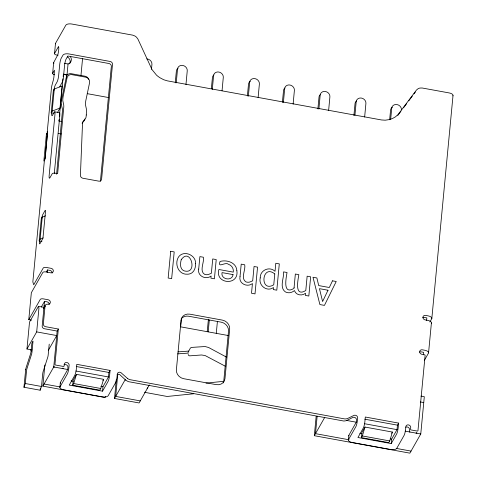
<?xml version="1.0" encoding="UTF-8"?>
<svg xmlns="http://www.w3.org/2000/svg" width="477" height="477" viewBox="0 0 477 477"><rect width="100%" height="100%" fill="white"/><g stroke="black" fill="none" stroke-linecap="round" stroke-linejoin="round"><path stroke-width="0.72" d="M212.307 89.414L213.583 75.634A5.014 4.424 29.6 0 1 218.865 72.033A5.014 4.424 29.6 0 1 223.296 77.411L222.043 90.791M283.404 102.394L284.68 88.615A5.014 4.424 29.6 0 1 289.962 85.013A5.014 4.424 29.6 0 1 294.392 90.391L293.122 104.171M258.117 97.576L259.381 84A5.014 4.424 29.6 0 0 254.951 78.622A5.014 4.424 29.6 0 0 249.662 82.223L248.398 95.799A8.854 1.538 -79.7 0 0 248.38 96.199M328.629 110.449L329.893 96.873A5.014 4.424 29.6 0 0 325.463 91.495A5.014 4.424 29.6 0 0 320.174 95.096L318.904 108.875A8.962 1.556 -79.7 0 0 318.898 109.072M354.93 115.255L356.194 101.673A5.014 4.424 29.6 0 1 361.477 98.071A5.014 4.424 29.6 0 1 365.913 103.449L364.649 117.026M86.277 114.999L86.468 111.016A20.022 3.47 -79.7 0 0 86.426 109.203L85.49 104.851A5.885 1.02 -79.7 0 1 85.788 100.736L89.539 82.909A5.014 4.871 -35.5 0 0 85.711 77.185L71.783 74.639A4.013 3.894 -35.5 0 0 67.072 77.799L63.113 96.592A5.885 1.02 -79.7 0 0 62.821 100.707L63.751 105.065A20.022 3.47 -79.7 0 1 63.793 106.878L57.639 173.64L55.207 173.193A2.51 1.097 5.4 0 0 52.196 173.777L49.912 177.796A5.014 0.871 -79.7 0 1 49.173 175.363L54.933 114.713A5.014 0.871 -79.7 0 0 54.193 112.28L52.494 115.273A5.014 0.871 -79.7 0 1 51.754 112.834M31.56 320.15L28.781 319.644L31.339 292.711L42.811 272.516A2.51 1.097 5.4 0 1 45.828 271.932L50.681 272.82A2.51 2.212 29.6 0 0 53.329 271.019A2.51 2.212 29.6 0 0 51.111 268.33L46.251 267.448A2.51 1.097 5.4 0 0 43.24 268.026L33.712 284.799L32.847 281.961L44.379 160.63L45.255 157.833L47.581 131.753L47.205 132.23L51.48 87.702A6.839 1.187 -79.7 0 1 51.91 85.419L53.424 79.737A7.286 1.264 -79.7 0 0 53.883 77.304L54.485 70.22L52.714 73.196A2.677 1.169 5.4 0 0 54.688 74.764M46.466 133.53L43.848 161.059L45.017 159.008L47.575 132.075L46.406 134.132M52.649 73.369L53.674 62.6M54.527 53.621L55.493 43.449M31.977 349.927L26.962 349.009L29.52 322.076L38.464 306.329L43.324 307.218L43.818 308.84M49.226 344.144L48.153 355.287A3.381 0.584 -79.7 0 1 47.795 357.112L43.127 371.619A3.381 0.584 -79.7 0 0 42.757 373.431L41.493 386.483L40.169 390.21L23.969 387.252L25.663 369.711M23.969 387.252L25.299 383.526L26.563 370.474A3.417 0.59 -79.7 0 1 26.897 368.81L31.56 354.304A3.357 0.584 -79.7 0 0 31.953 352.336L33.032 341.186M53.984 113.299L51.23 112.799L53.329 90.719L54.283 89.038L62.111 85.961L60.013 108.035L57.461 112.518M41.94 241.392L39.186 240.891L41.284 218.812L42.238 217.13L45.5 215.848M39.716 240.873L39.579 242.34A2.677 0.465 -79.7 0 0 39.973 243.64L42.316 239.514A2.677 0.465 -79.7 0 0 43.169 236.026L45.464 211.83A2.677 0.465 -79.7 0 0 45.071 210.53L42.727 214.656A2.677 0.465 -79.7 0 0 41.875 218.144M51.23 112.799L52.184 111.111L54.283 89.038M39.186 240.891L40.146 239.204L42.238 217.13M26.962 349.009L36.687 331.897L38.959 307.951L38.464 306.329M61.682 121.474L58.957 120.979L59.1 119.518M59.375 116.597L62.964 78.83M63.173 76.624L63.381 74.424L66.446 74.978L66.446 78.681M54.295 173.497L59.792 115.601A5.014 0.871 -79.7 0 0 59.75 113.025L59.708 112.906A5.014 0.871 -79.7 0 0 59.315 112.81M49.173 304.493A2.51 2.212 29.6 0 0 46.961 301.804L44.528 301.357L42.185 326.053A2.51 2.212 29.6 0 0 44.397 328.736L57.162 331.068L58.325 329.017L45.565 326.685A2.51 2.212 29.6 0 1 43.347 323.996L45.059 306.037A2.51 2.212 29.6 0 1 47.7 304.237A2.51 2.212 29.6 0 0 50.341 302.436A2.51 2.212 29.6 0 0 48.123 299.747L43.264 298.864A2.51 1.097 5.4 0 0 40.253 299.443L28.781 319.644M47.271 272.51L47.515 269.94L49.942 270.387A2.51 2.212 29.6 0 1 52.16 273.077M56.608 174.224L62.445 110.855A20.022 3.47 -79.7 0 0 62.404 109.048L61.211 104.01M40.169 390.21L40.378 388.022M105.655 396.429L105.047 397.49L42.858 386.137L44.874 364.953M82.563 58.605L81.018 74.871A2.677 2.361 29.6 0 1 80.822 75.587M42.858 386.137L53.752 366.968L57.162 331.068M58.325 329.017L54.974 364.315A0.668 0.59 29.6 0 0 55.565 365.03L63.405 366.461A0.668 0.59 29.6 0 0 64.109 365.984L64.264 364.339A2.51 2.212 29.6 0 1 66.905 362.538A2.51 2.212 29.6 0 1 69.123 365.227L68.909 367.469A5.014 0.871 -79.7 0 1 67.317 374.01L60.007 386.877A5.014 2.194 5.4 0 0 63.697 389.816L102.179 396.84A5.014 2.194 5.4 0 0 108.207 395.677L115.512 382.81A5.014 0.871 -79.7 0 0 117.103 376.27L117.318 374.028A2.51 2.212 29.6 0 1 121.736 373.348L127.657 378.583M59.887 387.205L60.311 382.721M86.277 114.957L86.081 116.966A5.551 4.895 29.6 0 1 85.419 118.57L83.147 121.313A4.573 4.031 29.6 0 0 82.551 122.887M62.886 368.638L62.94 368.035A0.668 0.59 29.6 0 1 62.237 368.518M60.358 383.24A5.014 2.194 5.4 0 1 60.436 382.387L67.74 369.52L67.955 367.278A2.51 2.212 29.6 0 0 64.109 364.839M72.707 385.225L73.19 380.133L76.463 374.373L103.575 379.322L100.772 388.487L99.818 390.174L72.707 385.225L73.661 383.538L76.463 374.373M100.426 181.284L111.344 66.386A2.677 2.361 29.6 0 0 108.977 63.519L67.841 56.006L66.142 58.999A5.014 0.871 -79.7 0 0 64.55 65.54L63.53 76.284A5.014 0.871 -79.7 0 1 62.886 80.058L62.797 80.416A5.014 0.871 -79.7 0 1 61.938 82.825L60.233 85.818A5.014 0.871 -79.7 0 0 59.756 86.945M102.537 391.176L102.966 386.686L108.488 376.961L108.917 372.471L110.08 370.42L76.785 364.339L76.362 368.828A5.014 0.871 -79.7 0 1 74.764 375.369L69.243 385.094L102.537 391.176L108.064 381.451A5.014 0.871 -79.7 0 0 109.656 374.91L110.08 370.42M149.319 384.957L139.093 402.952L114.51 398.462L116.334 379.269M117.777 374.26L115.672 396.411L140.262 400.901M151.477 69.284L151.942 64.377A5.014 4.424 29.6 0 0 146.743 58.921M144.942 392.654L145.002 392.052M175.25 82.831L176.365 71.109A5.014 4.424 29.6 0 1 178.088 68.193M147.321 388.469L147.381 387.867L147.166 388.743M181.421 318.696L180.652 326.84L228.596 335.593M211.371 88.68L212.414 77.691A5.014 4.424 29.6 0 1 213.857 74.984M207.227 331.7L208.419 319.119M208.181 331.867L209.308 320.025M216.278 333.345L217.405 321.504M247.384 96.002L248.499 84.274A5.014 4.424 29.6 0 1 250.222 81.364M282.396 102.394L283.511 90.672A5.014 4.424 29.6 0 1 284.954 87.971M317.897 108.881L319.012 97.153A5.014 4.424 29.6 0 1 320.186 94.684M420.958 396.089L424.303 396.697L420.762 433.981L409.874 453.15L314.325 435.704L316.173 416.254M317.133 416.361L315.488 433.647L349.045 439.776M353.916 115.458L355.025 103.73A5.014 4.424 29.6 0 1 355.967 101.512M348.419 439.889L348.842 435.4M348.89 435.924A5.014 2.194 5.4 0 1 348.967 435.072L356.277 422.205L356.486 419.963A2.51 2.212 29.6 0 0 352.646 417.524L346.845 420.481M389.655 119.745L390.562 110.217A5.014 4.424 29.6 0 1 391.736 107.748M390.663 119.375L391.724 108.166A5.014 4.424 29.6 0 1 397.013 104.564A5.014 4.424 29.6 0 1 401.443 109.937M361.399 437.624L361.882 432.538L364.994 427.064L392.392 432.067L389.757 440.945L388.797 442.626L361.399 437.624L362.353 435.942L364.994 427.064M391.229 443.58L391.653 439.096L397.019 429.646L397.448 425.156L398.617 423.105L365.316 417.023L364.893 421.513A5.014 0.871 -79.7 0 1 363.295 428.054L357.929 437.504L391.229 443.58L396.596 434.136A5.014 0.871 -79.7 0 0 398.188 427.595L398.617 423.105M409.332 431.894L409.54 429.652A2.51 2.212 29.6 0 0 405.7 427.213M423.337 354.87L423.582 352.306L421.149 351.865A2.51 2.212 29.6 0 0 419.522 352.115M426.605 320.461L426.849 317.897L424.423 317.455A2.51 2.212 29.6 0 0 422.795 317.706M416.749 433.247L416.803 432.651A0.668 0.59 29.6 0 1 416.099 433.128M428.561 352.861L431.405 322.941M431.834 318.451L453.013 95.543M70.328 56.423A5.712 5.038 29.6 0 1 68.921 63.62L68.306 63.87A1.008 0.888 29.6 0 1 68.056 63.93L67.024 74.752L63.519 74.108M82.539 122.887L80.41 175.363A2.814 2.486 29.6 0 0 82.903 178.243L98.775 181.147A2.677 2.361 29.6 0 0 101.589 179.227L112.506 64.329A2.677 2.361 29.6 0 0 110.145 61.467L69.01 53.955A5.014 2.194 5.4 0 0 62.982 55.123L61.283 58.111A5.014 0.871 -79.7 0 0 59.691 64.657L58.671 75.396A5.014 0.871 -79.7 0 1 57.079 81.937L55.38 84.93A5.014 0.871 -79.7 0 0 53.913 90.368M84.912 119.023L84.894 119.125A5.658 4.991 29.6 0 1 84.256 120.627M188.027 352.396L190.329 348.15L191.265 347.435L205.116 346.529L208.622 347.512L226.539 357.148M32.502 341.639L31.84 343.5L31.059 351.573A3.357 0.584 -79.7 0 1 30.659 353.54L26.032 367.904A3.381 0.584 -79.7 0 0 25.663 369.711M58.373 46.794L54.593 53.448A2.677 1.169 5.4 0 0 56.56 55.016L58.015 55.278M58.957 120.979L59.345 120.299M46.442 271.83L47.515 269.94M41.29 307.063L44.528 301.357M48.451 350.136L56.733 335.558L36.687 331.897M102.913 380.485L103.575 379.322M114.51 398.462L125.397 379.298M314.325 435.704L324.491 417.804M429.884 321.993L431.709 318.785A5.014 2.194 5.4 0 0 428.018 315.846L425.585 315.398A2.51 2.212 29.6 0 0 422.944 317.199A2.51 2.212 29.6 0 0 425.162 319.888L427.589 320.335A5.014 2.194 5.4 0 1 431.286 323.275M424.447 360.224L428.441 353.195A5.014 2.194 5.4 0 0 424.751 350.255L422.318 349.808A2.51 2.212 29.6 0 0 419.677 351.609A2.51 2.212 29.6 0 0 421.895 354.298L424.518 354.775A0.668 0.59 29.6 0 1 425.108 355.496L417.971 430.594A0.668 0.59 29.6 0 1 417.268 431.077L411.144 429.956A0.668 0.59 29.6 0 1 410.554 429.24L410.709 427.595A2.51 2.212 29.6 0 0 408.491 424.906A2.51 2.212 29.6 0 0 405.849 426.706L405.641 428.954A5.014 0.871 -79.7 0 1 404.043 435.495L396.739 448.356A5.014 2.194 5.4 0 1 390.711 449.525L352.235 442.501A5.014 2.194 5.4 0 1 348.538 439.555L355.848 426.694A5.014 0.871 -79.7 0 0 357.44 420.154L357.655 417.906A2.51 2.212 29.6 0 0 353.809 415.473L347.411 418.597A9.85 8.687 29.6 0 1 344.805 418.943L129.756 379.632A11.186 9.868 29.6 0 1 127.657 378.583M391.7 433.283L392.392 432.067M145.086 392.398L167.129 396.47L193.716 393.758M84.262 120.627L82.092 123.227M397.836 115.41L400.901 111.326M403.524 107.826L406.589 103.736M408.777 100.82L412.277 96.151M414.024 93.814L415.342 92.061M347.28 420.261L345.998 420.714A9.939 8.771 29.6 0 1 343.637 421L128.587 381.683A11.186 9.868 29.6 0 1 126.494 380.634L125.26 379.722M52.184 111.111L60.013 108.035M40.146 239.204L43.401 237.922M205.975 383.132L223.755 381.314M178.016 351.883L188.832 351.096M177.569 353.88L188.391 353.099M64.413 63.316L67.758 63.924A1.037 0.918 29.6 0 0 68.056 63.924M87.249 93.659L108.476 97.535M54.676 111.833L59.536 112.721M58.254 133.417L61.134 133.942M44.105 305.846L45.315 306.067M420.404 401.956L423.749 402.57M76.344 366.527L108.917 372.471M364.875 419.211L397.448 425.156M53.752 366.968L67.74 369.52M75.915 371.017L108.488 376.961M125.725 380.109L120.568 375.405A2.51 2.212 29.6 0 0 117.169 374.528M346.791 420.476L356.277 422.205M364.446 423.701L397.019 429.646M405.164 431.13L420.762 433.981M359.807 433.277L361.977 433.676M390.21 438.828L391.653 439.096M71.115 380.873L73.285 381.266M100.796 386.292L102.966 386.686M362.353 435.942L389.757 440.945M73.661 383.538L100.772 388.487M44.069 384.009L60.162 386.948M396.453 448.434L411.043 451.099M25.299 383.526L41.493 386.483M225.549 366.354L205.14 355.556L201.538 354.983L189.584 355.854L188.618 355.431L188.153 354.447M58.486 46.716L58.593 46.829A5.712 0.99 -79.7 0 1 57.836 54.789L53.74 62.421A2.677 1.169 5.4 0 0 53.955 63.25M69.672 63.793A5.712 5.038 29.6 0 0 68.509 57.711L67.967 57.252A1.061 0.936 29.6 0 0 67.442 57.007M55.559 43.824A2.677 1.169 5.4 0 1 55.559 43.276L65.826 25.198A5.014 2.194 5.4 0 1 71.854 24.035L132.695 35.143L134.866 35.99A7.888 6.958 29.6 0 1 136.595 37.307L137.948 39.144L152.05 69.648L156.492 75.11A23.856 21.042 29.6 0 0 159.974 77.763L163.73 79.748L167.403 80.863L381.54 119.965L385.231 120.192L389.154 119.614A22.813 20.123 29.6 0 0 392.923 118.278L395.421 116.865L398.056 114.563L416.504 90.01L418.096 88.71A7.543 6.654 29.6 0 1 419.969 88.048L422.181 88.001L449.197 92.932A5.014 2.194 5.4 0 1 452.888 95.877M88.668 79.277A5.014 4.871 -35.5 0 0 85.019 76.207L71.091 73.667A4.013 3.894 -35.5 0 0 66.381 76.827L61.509 99.896A5.885 1.02 -79.7 0 0 61.217 104.004M409.976 432.013A0.668 0.59 29.6 0 1 409.385 431.297M31.208 351.108A2.51 2.212 29.6 0 1 30.868 349.701M43.89 308.094A2.51 2.212 29.6 0 1 45.065 306.461M54.396 367.087A0.668 0.59 29.6 0 1 53.806 366.372M223.188 382.918A8.359 7.376 29.6 0 0 223.808 380.682L228.519 331.11A8.359 7.376 29.6 0 0 221.131 322.154L188.737 316.239A8.359 7.376 29.6 0 0 181.135 319.006M185.976 84.602A8.777 1.52 -79.7 0 1 185.982 84.405L187.246 70.829A5.014 4.424 29.6 0 0 182.816 65.45A5.014 4.424 29.6 0 0 177.527 69.052L176.263 82.628A8.854 1.538 -79.7 0 0 176.257 82.831M356.206 101.261A5.014 4.424 29.6 0 1 356.468 101.029M391.999 107.516A5.014 4.424 29.6 0 1 392.285 107.301M236.866 270.727C239.21 286.188 214.65 284.167 218.883 269.499L233.295 272.128C233.808 268.819 231.876 265.331 228.59 264.371C225.388 261.289 217.291 268.927 220.046 261.474C226.849 259.458 236.509 262.594 236.866 270.727M195.582 263.322C195.665 266.655 194.974 270.37 192.261 272.582A8.556 7.549 29.6 0 1 187.264 274.209C178.124 274.734 173.95 263.107 178.947 256.405C184.283 250.031 195.94 255.177 195.582 263.322M294.076 287.631L294.059 288.335C282.515 295.394 286.093 278.008 287.041 272.516L283.541 271.878C284.268 277.954 279.009 287.363 285.371 291.9C288.311 293.605 291.984 292.729 294.452 290.576C295.782 295.215 302.09 296.223 305.524 293.26L305.322 295.394L308.822 296.032L310.646 276.827L307.146 276.189L305.781 290.529C294.267 297.481 297.958 280.088 298.84 274.669L295.341 274.031L294.076 287.631M198.7 269.07C197.15 275.992 205.969 280.184 211.108 276.022L210.906 278.157L214.406 278.795L216.23 259.583L212.73 258.945L211.365 273.291L208.497 274.472A6.159 5.432 29.6 0 1 204.573 274.323C199.07 270.912 204.52 262.135 203.387 257.24L199.887 256.602L198.7 269.07M240.026 276.612C238.476 283.541 247.295 287.732 252.434 283.571L251.51 293.248L255.01 293.892L257.556 267.132L254.056 266.494L252.691 280.834L249.823 282.014A6.159 5.432 29.6 0 1 245.899 281.865C240.396 278.455 245.846 269.684 244.713 264.789L241.213 264.145L240.026 276.612M260.221 277.906C258.301 285.431 266.929 292.318 273.494 287.536L273.303 289.551L276.803 290.189L279.301 263.894L275.801 263.256L275.038 271.306C269.463 265.886 259.905 270.203 260.221 277.906M170.694 251.272L168.154 278.031L171.654 278.669L174.194 251.91L170.694 251.272M181.093 320.186L176.383 369.753A8.359 7.376 29.6 0 0 183.77 378.714L216.164 384.629A8.359 7.376 29.6 0 0 224.971 378.625L229.681 329.058A8.359 7.376 29.6 0 0 222.3 320.097L189.906 314.182A8.359 7.376 29.6 0 0 181.093 320.186M274.788 273.935L273.75 284.817C259.422 293.2 261.682 263.334 274.788 273.935M181.236 259.685C180.509 262.577 179.972 265.922 181.504 268.652A4.859 4.287 29.6 0 0 184.253 270.882C198.343 274.847 190.609 246.376 181.236 259.685M233.056 274.609C232.204 281.609 220.493 279.504 222.055 272.6L233.056 274.609M332.499 280.816L329.309 287.512L318.714 285.574L316.883 277.966L312.99 277.256L319.9 304.564L324.443 305.393L336.219 281.496L332.499 280.816M328.003 290.231L322.595 301.524L319.459 288.668L328.003 290.231"/></g></svg>
